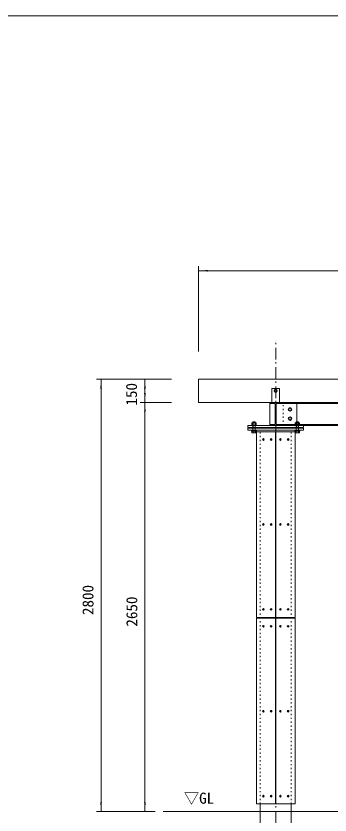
# Model space of a CAD drawing. Units: millimetres, scale not verified. Extents: x -11700 to 11700, y -8365 to 8380.
# Drawn here: x -161 to 1870, y 2960 to 8135 of the extents above; entities that cross this region are included whole.
import ezdxf
from ezdxf.enums import TextEntityAlignment as Align

# ---------------------------------------------------------------- set-up
doc = ezdxf.new("R2010")
doc.units = ezdxf.units.MM
doc.header["$LTSCALE"] = 60
doc.linetypes.add('USER5', pattern=[0.416565, 0.138855, -0.27771])
doc.linetypes.add('USER6', pattern=[2.083282, 1.25, -0.416565, 0.138855, -0.277863])
doc.layers.add('0-1_IMPORTED', color=30, linetype='Continuous', lineweight=18)
doc.styles.add('ＭＳ ゴシック', font='')
doc.styles.get('ＭＳ ゴシック').set_extended_font_data('MS Gothic')

msp = doc.modelspace()

# ---------------------------------------------------------------- linework, layer by layer
at = {"layer": '0-1_IMPORTED', "color": 1}
for p, q in [((1019.04, 5962.32), (1019.04, 6515)), ((1019.04, 6485), (5019.04, 6485)), ((844.04, 5782.32), (359.04, 5782.32)), ((389.04, 2982.32), (389.04, 5782.32)), ((664.04, 5782.32), (642.72, 5782.32)), ((672.72, 5782.32), (672.72, 5632.32)), ((844.04, 5632.32), (642.72, 5632.32)), ((664.04, 5632.32), (642.72, 5632.32)), ((672.72, 5632.32), (672.72, 2982.32)), ((739.04, 2982.32), (359.04, 2982.32)), ((739.04, 2982.32), (642.72, 2982.32))]:
    msp.add_line(p, q, dxfattribs=at)
at = {"layer": '0-1_IMPORTED', "color": 7, "linetype": 'USER6', "lineweight": 9}
msp.add_line((1519.04, 1535), (1519.04, 6035), dxfattribs=at)
at = {"layer": '0-1_IMPORTED'}
for p, q in [((1481.54, 5625.32), (1481.54, 5489.32)), ((1566.54, 5632.32), (4471.54, 5632.32)), ((4471.54, 5625.32), (1566.54, 5625.32)), ((1387.04, 5504.13), (1371.04, 5504.13)), ((1372.12, 5499.55), (1372.12, 5486.89)), ((1385.97, 5486.89), (1385.97, 5499.55)), ((4471.54, 5489.32), (1566.54, 5489.32)), ((1651.04, 5504.13), (1667.04, 5504.13)), ((1651.04, 5504.13), (1667.04, 5504.13)), ((1652.12, 5486.89), (1652.12, 5499.55)), ((1652.12, 5486.89), (1652.12, 5499.55)), ((1665.97, 5499.55), (1665.97, 5486.89)), ((1665.97, 5499.55), (1665.97, 5486.89)), ((1387.04, 5467.86), (1371.04, 5467.86)), ((1372.12, 5445.86), (1372.12, 5436.71)), ((1377.9, 5449.36), (1380.19, 5453.32)), ((1380.6, 5453.32), (1378.32, 5449.36)), ((1385.97, 5436.71), (1385.97, 5445.86)), ((4471.54, 5482.32), (1566.54, 5482.32)), ((1651.04, 5467.86), (1667.04, 5467.86)), ((1651.04, 5467.86), (1667.04, 5467.86)), ((1652.12, 5436.71), (1652.12, 5445.86)), ((1652.12, 5436.71), (1652.12, 5445.86)), ((1657.48, 5453.32), (1659.77, 5449.36)), ((1657.48, 5453.32), (1659.77, 5449.36)), ((1660.19, 5449.36), (1657.9, 5453.32)), ((1660.19, 5449.36), (1657.9, 5453.32)), ((1665.97, 5445.86), (1665.97, 5436.71)), ((1665.97, 5445.86), (1665.97, 5436.71)), ((1438.29, 5394.32), (1438.29, 5395.57)), ((1488.29, 5394.32), (1488.29, 5395.57)), ((1549.79, 5394.32), (1549.79, 5395.57)), ((1599.79, 5394.32), (1599.79, 5395.57)), ((1438.29, 4844.32), (1438.29, 4845.57)), ((1488.29, 4844.32), (1488.29, 4845.57)), ((1549.79, 4844.32), (1549.79, 4845.57)), ((1599.79, 4844.32), (1599.79, 4845.57)), ((1438.29, 4294.32), (1438.29, 4295.57)), ((1488.29, 4294.32), (1488.29, 4295.57)), ((1549.79, 4294.32), (1549.79, 4295.57)), ((1599.79, 4294.32), (1599.79, 4295.57)), ((1438.29, 4184.32), (1438.29, 4185.57)), ((1488.29, 4184.32), (1488.29, 4185.57)), ((1549.79, 4184.32), (1549.79, 4185.57)), ((1599.79, 4184.32), (1599.79, 4185.57)), ((1438.29, 3634.32), (1438.29, 3635.57)), ((1488.29, 3634.32), (1488.29, 3635.57)), ((1549.79, 3634.32), (1549.79, 3635.57)), ((1599.79, 3634.32), (1599.79, 3635.57)), ((1438.29, 3084.32), (1438.29, 3085.57)), ((1488.29, 3084.32), (1488.29, 3085.57)), ((1549.79, 3084.32), (1549.79, 3085.57)), ((1599.79, 3084.32), (1599.79, 3085.57)), ((5219.04, 2982.32), (790, 2982.32))]:
    msp.add_line(p, q, dxfattribs=at)
at = {"layer": '0-1_IMPORTED', "linetype": 'USER5'}
msp.add_line((1566.54, 5482.32), (1566.54, 5632.32), dxfattribs=at)
at = {"layer": '0-1_IMPORTED', "color": 3, "linetype": 'USER5'}
for p, q in [((1419.04, 3032.32), (1419.04, 5453.32)), ((1619.04, 3032.32), (1619.04, 5453.32))]:
    msp.add_line(p, q, dxfattribs=at)
at = {"layer": '0-1_IMPORTED'}
for points in [[(-11700, 8135), (11700, 8135), (11700, -8365), (-11700, -8365)], [(1019.04, 5782.32), (5019.04, 5782.32), (5019.04, 5632.32), (1019.04, 5632.32)], [(1494.04, 5722.32), (1544.04, 5722.32), (1544.04, 5632.32), (1494.04, 5632.32)], [(1509.8, 5707.32), (1514.42, 5715.32), (1523.66, 5715.32), (1528.28, 5707.32), (1523.66, 5699.32), (1514.42, 5699.32)], [(1481.54, 5632.32), (1556.54, 5632.32), (1556.54, 5625.32), (1521.54, 5625.32), (1521.54, 5489.32), (1556.54, 5489.32), (1556.54, 5482.32), (1481.54, 5482.32), (1481.54, 5489.32), (1516.54, 5489.32), (1516.54, 5625.32), (1481.54, 5625.32)], [(1521.54, 5625.32), (1656.54, 5625.32), (1656.54, 5489.32), (1521.54, 5489.32)], [(1621.93, 5587.32), (1616.74, 5596.32), (1606.35, 5596.32), (1601.15, 5587.32), (1606.35, 5578.32), (1616.74, 5578.32)], [(1363.04, 5485.82), (1395.04, 5485.82), (1395.04, 5482.32), (1363.04, 5482.32)], [(1365.19, 5499.55), (1367.04, 5500.62), (1391.04, 5500.62), (1392.9, 5499.55), (1392.9, 5486.89), (1391.04, 5485.82), (1367.04, 5485.82), (1365.19, 5486.89)], [(1621.93, 5527.32), (1616.74, 5536.32), (1606.35, 5536.32), (1601.15, 5527.32), (1606.35, 5518.32), (1616.74, 5518.32)], [(1643.04, 5485.82), (1675.04, 5485.82), (1675.04, 5482.32), (1643.04, 5482.32)], [(1643.04, 5485.82), (1675.04, 5485.82), (1675.04, 5482.32), (1643.04, 5482.32)], [(1672.9, 5499.55), (1671.04, 5500.62), (1647.04, 5500.62), (1645.19, 5499.55), (1645.19, 5486.89), (1647.04, 5485.82), (1671.04, 5485.82), (1672.9, 5486.89)], [(1672.9, 5499.55), (1671.04, 5500.62), (1647.04, 5500.62), (1645.19, 5499.55), (1645.19, 5486.89), (1647.04, 5485.82), (1671.04, 5485.82), (1672.9, 5486.89)], [(1339.04, 5482.32), (1699.04, 5482.32), (1699.04, 5470.32), (1339.04, 5470.32)], [(1339.04, 5465.32), (1699.04, 5465.32), (1699.04, 5453.32), (1339.04, 5453.32)], [(1363.04, 5449.36), (1395.04, 5449.36), (1395.04, 5445.86), (1363.04, 5445.86)], [(1392.9, 5445.86), (1392.9, 5436.71), (1391.04, 5435.64), (1367.04, 5435.64), (1365.19, 5436.71), (1365.19, 5445.86)], [(1365.28, 5453.32), (1392.81, 5453.32), (1392.81, 5449.36), (1365.28, 5449.36)], [(1394.04, 5442.32), (1394.04, 4240.32), (1517.54, 4240.32), (1517.54, 5442.32)], [(1520.54, 5442.32), (1520.54, 4240.32), (1644.04, 4240.32), (1644.04, 5442.32)], [(1643.04, 5449.36), (1675.04, 5449.36), (1675.04, 5445.86), (1643.04, 5445.86)], [(1643.04, 5449.36), (1675.04, 5449.36), (1675.04, 5445.86), (1643.04, 5445.86)], [(1645.19, 5445.86), (1645.19, 5436.71), (1647.04, 5435.64), (1671.04, 5435.64), (1672.9, 5436.71), (1672.9, 5445.86)], [(1645.19, 5445.86), (1645.19, 5436.71), (1647.04, 5435.64), (1671.04, 5435.64), (1672.9, 5436.71), (1672.9, 5445.86)], [(1645.28, 5453.32), (1672.81, 5453.32), (1672.81, 5449.36), (1645.28, 5449.36)], [(1645.28, 5453.32), (1672.81, 5453.32), (1672.81, 5449.36), (1645.28, 5449.36)], [(1517.54, 3032.32), (1517.54, 4234.32), (1394.04, 4234.32), (1394.04, 3032.32)], [(1644.04, 3032.32), (1644.04, 4234.32), (1520.54, 4234.32), (1520.54, 3032.32)], [(1419.04, 3032.32), (1619.04, 3032.32), (1619.04, 2982.32), (1419.04, 2982.32)], [(1419.04, 3032.32), (1619.04, 3032.32), (1619.04, 2798.32), (1419.04, 2798.32)]]:
    msp.add_lwpolyline(points, close=True, dxfattribs=at)
for points in [[(1387.04, 5445.86), (1387.04, 5504.13), (1385.31, 5505.86), (1372.78, 5505.86), (1371.04, 5504.13), (1371.04, 5445.86)], [(1651.04, 5445.86), (1651.04, 5504.13), (1652.78, 5505.86), (1665.31, 5505.86), (1667.04, 5504.13), (1667.04, 5445.86)], [(1651.04, 5445.86), (1651.04, 5504.13), (1652.78, 5505.86), (1665.31, 5505.86), (1667.04, 5504.13), (1667.04, 5445.86)], [(1437.04, 5391.57), (1435.79, 5391.57), (1435.79, 5393.07), (1437.04, 5393.07)], [(1438.29, 5395.57), (1439.79, 5395.57), (1439.79, 5394.32)], [(1439.79, 5390.32), (1439.79, 5389.07), (1438.29, 5389.07), (1438.29, 5390.32)], [(1441.04, 5393.07), (1442.29, 5393.07), (1442.29, 5391.57), (1441.04, 5391.57)], [(1487.04, 5391.57), (1485.79, 5391.57), (1485.79, 5393.07), (1487.04, 5393.07)], [(1488.29, 5395.57), (1489.79, 5395.57), (1489.79, 5394.32)], [(1489.79, 5390.32), (1489.79, 5389.07), (1488.29, 5389.07), (1488.29, 5390.32)], [(1491.04, 5393.07), (1492.29, 5393.07), (1492.29, 5391.57), (1491.04, 5391.57)], [(1547.04, 5393.07), (1545.79, 5393.07), (1545.79, 5391.57), (1547.04, 5391.57)], [(1549.79, 5395.57), (1548.29, 5395.57), (1548.29, 5394.32)], [(1548.29, 5390.32), (1548.29, 5389.07), (1549.79, 5389.07), (1549.79, 5390.32)], [(1551.04, 5391.57), (1552.29, 5391.57), (1552.29, 5393.07), (1551.04, 5393.07)], [(1597.04, 5393.07), (1595.79, 5393.07), (1595.79, 5391.57), (1597.04, 5391.57)], [(1599.79, 5395.57), (1598.29, 5395.57), (1598.29, 5394.32)], [(1598.29, 5390.32), (1598.29, 5389.07), (1599.79, 5389.07), (1599.79, 5390.32)], [(1601.04, 5391.57), (1602.29, 5391.57), (1602.29, 5393.07), (1601.04, 5393.07)], [(1437.04, 4841.57), (1435.79, 4841.57), (1435.79, 4843.07), (1437.04, 4843.07)], [(1438.29, 4845.57), (1439.79, 4845.57), (1439.79, 4844.32)], [(1439.79, 4840.32), (1439.79, 4839.07), (1438.29, 4839.07), (1438.29, 4840.32)], [(1441.04, 4843.07), (1442.29, 4843.07), (1442.29, 4841.57), (1441.04, 4841.57)], [(1487.04, 4841.57), (1485.79, 4841.57), (1485.79, 4843.07), (1487.04, 4843.07)], [(1488.29, 4845.57), (1489.79, 4845.57), (1489.79, 4844.32)], [(1489.79, 4840.32), (1489.79, 4839.07), (1488.29, 4839.07), (1488.29, 4840.32)], [(1491.04, 4843.07), (1492.29, 4843.07), (1492.29, 4841.57), (1491.04, 4841.57)], [(1547.04, 4843.07), (1545.79, 4843.07), (1545.79, 4841.57), (1547.04, 4841.57)], [(1549.79, 4845.57), (1548.29, 4845.57), (1548.29, 4844.32)], [(1548.29, 4840.32), (1548.29, 4839.07), (1549.79, 4839.07), (1549.79, 4840.32)], [(1551.04, 4841.57), (1552.29, 4841.57), (1552.29, 4843.07), (1551.04, 4843.07)], [(1597.04, 4843.07), (1595.79, 4843.07), (1595.79, 4841.57), (1597.04, 4841.57)], [(1599.79, 4845.57), (1598.29, 4845.57), (1598.29, 4844.32)], [(1598.29, 4840.32), (1598.29, 4839.07), (1599.79, 4839.07), (1599.79, 4840.32)], [(1601.04, 4841.57), (1602.29, 4841.57), (1602.29, 4843.07), (1601.04, 4843.07)], [(1438.29, 4295.57), (1439.79, 4295.57), (1439.79, 4294.32)], [(1488.29, 4295.57), (1489.79, 4295.57), (1489.79, 4294.32)], [(1549.79, 4295.57), (1548.29, 4295.57), (1548.29, 4294.32)], [(1599.79, 4295.57), (1598.29, 4295.57), (1598.29, 4294.32)], [(1437.04, 4291.57), (1435.79, 4291.57), (1435.79, 4293.07), (1437.04, 4293.07)], [(1439.79, 4290.32), (1439.79, 4289.07), (1438.29, 4289.07), (1438.29, 4290.32)], [(1441.04, 4293.07), (1442.29, 4293.07), (1442.29, 4291.57), (1441.04, 4291.57)], [(1487.04, 4291.57), (1485.79, 4291.57), (1485.79, 4293.07), (1487.04, 4293.07)], [(1489.79, 4290.32), (1489.79, 4289.07), (1488.29, 4289.07), (1488.29, 4290.32)], [(1491.04, 4293.07), (1492.29, 4293.07), (1492.29, 4291.57), (1491.04, 4291.57)], [(1547.04, 4293.07), (1545.79, 4293.07), (1545.79, 4291.57), (1547.04, 4291.57)], [(1548.29, 4290.32), (1548.29, 4289.07), (1549.79, 4289.07), (1549.79, 4290.32)], [(1551.04, 4291.57), (1552.29, 4291.57), (1552.29, 4293.07), (1551.04, 4293.07)], [(1597.04, 4293.07), (1595.79, 4293.07), (1595.79, 4291.57), (1597.04, 4291.57)], [(1598.29, 4290.32), (1598.29, 4289.07), (1599.79, 4289.07), (1599.79, 4290.32)], [(1601.04, 4291.57), (1602.29, 4291.57), (1602.29, 4293.07), (1601.04, 4293.07)], [(1437.04, 4181.57), (1435.79, 4181.57), (1435.79, 4183.07), (1437.04, 4183.07)], [(1438.29, 4185.57), (1439.79, 4185.57), (1439.79, 4184.32)], [(1439.79, 4180.32), (1439.79, 4179.07), (1438.29, 4179.07), (1438.29, 4180.32)], [(1441.04, 4183.07), (1442.29, 4183.07), (1442.29, 4181.57), (1441.04, 4181.57)], [(1487.04, 4181.57), (1485.79, 4181.57), (1485.79, 4183.07), (1487.04, 4183.07)], [(1488.29, 4185.57), (1489.79, 4185.57), (1489.79, 4184.32)], [(1489.79, 4180.32), (1489.79, 4179.07), (1488.29, 4179.07), (1488.29, 4180.32)], [(1491.04, 4183.07), (1492.29, 4183.07), (1492.29, 4181.57), (1491.04, 4181.57)], [(1547.04, 4183.07), (1545.79, 4183.07), (1545.79, 4181.57), (1547.04, 4181.57)], [(1549.79, 4185.57), (1548.29, 4185.57), (1548.29, 4184.32)], [(1548.29, 4180.32), (1548.29, 4179.07), (1549.79, 4179.07), (1549.79, 4180.32)], [(1551.04, 4181.57), (1552.29, 4181.57), (1552.29, 4183.07), (1551.04, 4183.07)], [(1597.04, 4183.07), (1595.79, 4183.07), (1595.79, 4181.57), (1597.04, 4181.57)], [(1599.79, 4185.57), (1598.29, 4185.57), (1598.29, 4184.32)], [(1598.29, 4180.32), (1598.29, 4179.07), (1599.79, 4179.07), (1599.79, 4180.32)], [(1601.04, 4181.57), (1602.29, 4181.57), (1602.29, 4183.07), (1601.04, 4183.07)], [(1437.04, 3631.57), (1435.79, 3631.57), (1435.79, 3633.07), (1437.04, 3633.07)], [(1438.29, 3635.57), (1439.79, 3635.57), (1439.79, 3634.32)], [(1439.79, 3630.32), (1439.79, 3629.07), (1438.29, 3629.07), (1438.29, 3630.32)], [(1441.04, 3633.07), (1442.29, 3633.07), (1442.29, 3631.57), (1441.04, 3631.57)], [(1487.04, 3631.57), (1485.79, 3631.57), (1485.79, 3633.07), (1487.04, 3633.07)], [(1488.29, 3635.57), (1489.79, 3635.57), (1489.79, 3634.32)], [(1489.79, 3630.32), (1489.79, 3629.07), (1488.29, 3629.07), (1488.29, 3630.32)], [(1491.04, 3633.07), (1492.29, 3633.07), (1492.29, 3631.57), (1491.04, 3631.57)], [(1547.04, 3633.07), (1545.79, 3633.07), (1545.79, 3631.57), (1547.04, 3631.57)], [(1549.79, 3635.57), (1548.29, 3635.57), (1548.29, 3634.32)], [(1548.29, 3630.32), (1548.29, 3629.07), (1549.79, 3629.07), (1549.79, 3630.32)], [(1551.04, 3631.57), (1552.29, 3631.57), (1552.29, 3633.07), (1551.04, 3633.07)], [(1597.04, 3633.07), (1595.79, 3633.07), (1595.79, 3631.57), (1597.04, 3631.57)], [(1599.79, 3635.57), (1598.29, 3635.57), (1598.29, 3634.32)], [(1598.29, 3630.32), (1598.29, 3629.07), (1599.79, 3629.07), (1599.79, 3630.32)], [(1601.04, 3631.57), (1602.29, 3631.57), (1602.29, 3633.07), (1601.04, 3633.07)], [(1437.04, 3081.57), (1435.79, 3081.57), (1435.79, 3083.07), (1437.04, 3083.07)], [(1438.29, 3085.57), (1439.79, 3085.57), (1439.79, 3084.32)], [(1439.79, 3080.32), (1439.79, 3079.07), (1438.29, 3079.07), (1438.29, 3080.32)], [(1441.04, 3083.07), (1442.29, 3083.07), (1442.29, 3081.57), (1441.04, 3081.57)], [(1487.04, 3081.57), (1485.79, 3081.57), (1485.79, 3083.07), (1487.04, 3083.07)], [(1488.29, 3085.57), (1489.79, 3085.57), (1489.79, 3084.32)], [(1489.79, 3080.32), (1489.79, 3079.07), (1488.29, 3079.07), (1488.29, 3080.32)], [(1491.04, 3083.07), (1492.29, 3083.07), (1492.29, 3081.57), (1491.04, 3081.57)], [(1547.04, 3083.07), (1545.79, 3083.07), (1545.79, 3081.57), (1547.04, 3081.57)], [(1549.79, 3085.57), (1548.29, 3085.57), (1548.29, 3084.32)], [(1548.29, 3080.32), (1548.29, 3079.07), (1549.79, 3079.07), (1549.79, 3080.32)], [(1551.04, 3081.57), (1552.29, 3081.57), (1552.29, 3083.07), (1551.04, 3083.07)], [(1597.04, 3083.07), (1595.79, 3083.07), (1595.79, 3081.57), (1597.04, 3081.57)], [(1599.79, 3085.57), (1598.29, 3085.57), (1598.29, 3084.32)], [(1598.29, 3080.32), (1598.29, 3079.07), (1599.79, 3079.07), (1599.79, 3080.32)], [(1601.04, 3081.57), (1602.29, 3081.57), (1602.29, 3083.07), (1601.04, 3083.07)]]:
    msp.add_lwpolyline(points, dxfattribs=at)
at = {"layer": '0-1_IMPORTED', "color": 1}
for points in [[(1372.78, 5505.86), (1372.78, 5467.86), (1371.04, 5461.86)], [(1385.31, 5505.86), (1385.31, 5467.86), (1387.04, 5461.86)], [(1652.78, 5505.86), (1652.78, 5467.86), (1651.04, 5461.86)], [(1652.78, 5505.86), (1652.78, 5467.86), (1651.04, 5461.86)], [(1665.31, 5505.86), (1665.31, 5467.86), (1667.04, 5461.86)], [(1665.31, 5505.86), (1665.31, 5467.86), (1667.04, 5461.86)]]:
    msp.add_lwpolyline(points, dxfattribs=at)
at = {"layer": '0-1_IMPORTED', "color": 3}
msp.add_lwpolyline([(1354.04, 5470.32), (1684.04, 5470.32), (1684.04, 5465.32), (1354.04, 5465.32)], close=True, dxfattribs=at)
at = {"layer": '0-1_IMPORTED'}
for centre, radius in [((1519.04, 5707.32), 9), ((1519.04, 5707.32), 8), ((1611.54, 5587.32), 11), ((1611.54, 5587.32), 9), ((1611.54, 5527.32), 11), ((1611.54, 5527.32), 9), ((1439.04, 5392.32), 5.5), ((1489.04, 5392.32), 5.5), ((1549.04, 5392.32), 5.5), ((1599.04, 5392.32), 5.5), ((1439.04, 4842.32), 5.5), ((1489.04, 4842.32), 5.5), ((1549.04, 4842.32), 5.5), ((1599.04, 4842.32), 5.5), ((1439.04, 4292.32), 5.5), ((1489.04, 4292.32), 5.5), ((1549.04, 4292.32), 5.5), ((1599.04, 4292.32), 5.5), ((1439.04, 4182.32), 5.5), ((1489.04, 4182.32), 5.5), ((1549.04, 4182.32), 5.5), ((1599.04, 4182.32), 5.5), ((1439.04, 3632.32), 5.5), ((1489.04, 3632.32), 5.5), ((1549.04, 3632.32), 5.5), ((1599.04, 3632.32), 5.5), ((1439.04, 3082.32), 5.5), ((1489.04, 3082.32), 5.5), ((1549.04, 3082.32), 5.5), ((1599.04, 3082.32), 5.5)]:
    msp.add_circle(centre, radius, dxfattribs=at)
for centre, start, end in [((1437.04, 5394.32), 270, 0), ((1437.04, 5390.32), 360, 90), ((1441.04, 5394.32), 180, 270), ((1441.04, 5390.32), 90, 180), ((1487.04, 5394.32), 270, 0), ((1487.04, 5390.32), 360, 90), ((1491.04, 5394.32), 180, 270), ((1491.04, 5390.32), 90, 180), ((1547.04, 5394.32), 270, 0), ((1547.04, 5390.32), 360, 90), ((1551.04, 5394.32), 180, 270), ((1551.04, 5390.32), 90, 180), ((1597.04, 5394.32), 270, 0), ((1597.04, 5390.32), 360, 90), ((1601.04, 5394.32), 180, 270), ((1601.04, 5390.32), 90, 180), ((1437.04, 4844.32), 270, 360), ((1437.04, 4840.32), 0, 90), ((1441.04, 4844.32), 180, 270), ((1441.04, 4840.32), 90, 180), ((1487.04, 4844.32), 270, 360), ((1487.04, 4840.32), 0, 90), ((1491.04, 4844.32), 180, 270), ((1491.04, 4840.32), 90, 180), ((1547.04, 4844.32), 270, 360), ((1547.04, 4840.32), 0, 90), ((1551.04, 4844.32), 180, 270), ((1551.04, 4840.32), 90, 180), ((1597.04, 4844.32), 270, 360), ((1597.04, 4840.32), 0, 90), ((1601.04, 4844.32), 180, 270), ((1601.04, 4840.32), 90, 180), ((1437.04, 4294.32), 270, 360), ((1437.04, 4290.32), 0, 90), ((1441.04, 4294.32), 180, 270), ((1441.04, 4290.32), 90, 180), ((1487.04, 4294.32), 270, 360), ((1487.04, 4290.32), 0, 90), ((1491.04, 4294.32), 180, 270), ((1491.04, 4290.32), 90, 180), ((1547.04, 4294.32), 270, 360), ((1547.04, 4290.32), 0, 90), ((1551.04, 4294.32), 180, 270), ((1551.04, 4290.32), 90, 180), ((1597.04, 4294.32), 270, 360), ((1597.04, 4290.32), 0, 90), ((1601.04, 4294.32), 180, 270), ((1601.04, 4290.32), 90, 180), ((1437.04, 4184.32), 270, 360), ((1437.04, 4180.32), 0, 90), ((1441.04, 4184.32), 180, 270), ((1441.04, 4180.32), 90, 180), ((1487.04, 4184.32), 270, 360), ((1487.04, 4180.32), 0, 90), ((1491.04, 4184.32), 180, 270), ((1491.04, 4180.32), 90, 180), ((1547.04, 4184.32), 270, 360), ((1547.04, 4180.32), 0, 90), ((1551.04, 4184.32), 180, 270), ((1551.04, 4180.32), 90, 180), ((1597.04, 4184.32), 270, 360), ((1597.04, 4180.32), 0, 90), ((1601.04, 4184.32), 180, 270), ((1601.04, 4180.32), 90, 180), ((1437.04, 3634.32), 270, 0), ((1437.04, 3630.32), 0, 90), ((1441.04, 3634.32), 180, 270), ((1441.04, 3630.32), 90, 180), ((1487.04, 3634.32), 270, 0), ((1487.04, 3630.32), 360, 90), ((1491.04, 3634.32), 180, 270), ((1491.04, 3630.32), 90, 180), ((1547.04, 3634.32), 270, 0), ((1547.04, 3630.32), 0, 90), ((1551.04, 3634.32), 180, 270), ((1551.04, 3630.32), 90, 180), ((1597.04, 3634.32), 270, 0), ((1597.04, 3630.32), 360, 90), ((1601.04, 3634.32), 180, 270), ((1601.04, 3630.32), 90, 180), ((1437.04, 3084.32), 270, 0), ((1437.04, 3080.32), 0, 90), ((1441.04, 3084.32), 180, 270), ((1441.04, 3080.32), 90, 180), ((1487.04, 3084.32), 270, 0), ((1487.04, 3080.32), 360, 90), ((1491.04, 3084.32), 180, 270), ((1491.04, 3080.32), 90, 180), ((1547.04, 3084.32), 270, 0), ((1547.04, 3080.32), 0, 90), ((1551.04, 3084.32), 180, 270), ((1551.04, 3080.32), 90, 180), ((1597.04, 3084.32), 270, 0), ((1597.04, 3080.32), 360, 90), ((1601.04, 3084.32), 180, 270), ((1601.04, 3080.32), 90, 180)]:
    msp.add_arc(centre, 1.25, start, end, dxfattribs=at)
at = {"layer": '0-1_IMPORTED', "color": 1}
for points in [[(1019.04, 6485), (1079.04, 6490.25), (1079.04, 6479.75)], [(389.04, 5782.32), (394.29, 5722.32), (383.79, 5722.32)], [(672.72, 5782.32), (677.97, 5722.32), (667.47, 5722.32)], [(672.72, 5632.32), (667.47, 5692.32), (677.97, 5692.32)], [(672.72, 5632.32), (677.97, 5572.32), (667.47, 5572.32)], [(389.04, 2982.32), (383.79, 3042.32), (394.29, 3042.32)], [(672.72, 2982.32), (667.47, 3042.32), (677.97, 3042.32)]]:
    msp.add_solid(points, dxfattribs=at)

# ---------------------------------------------------------------- texts
at = {"layer": '0-1_IMPORTED', "color": 7, "style": 'ＭＳ ゴシック'}
for s, p in [('150', (642.94, 5612.07)), ('2800', (361.26, 4255.32)), ('2650', (644.94, 4180.32))]:
    msp.add_text(s, height=71.65, rotation=90, dxfattribs=at).set_placement(p, align=Align.BOTTOM_LEFT)
msp.add_text('▽GL', height=71.65, dxfattribs=at).set_placement((925.45, 3012.03), align=Align.BOTTOM_LEFT)

doc.saveas('drawing.dxf')
